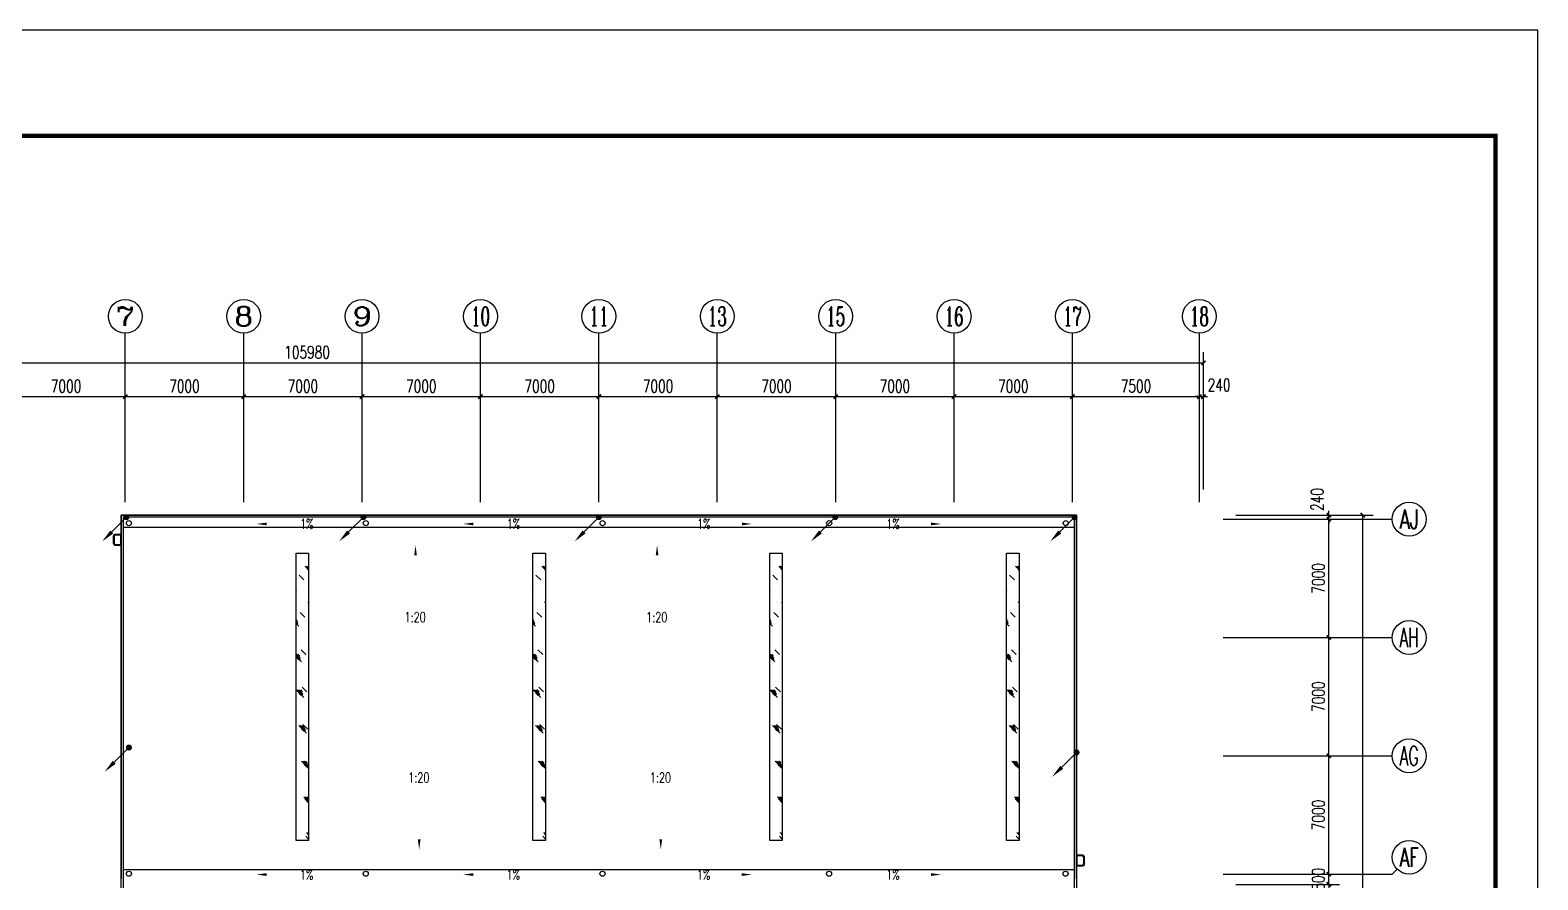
# Model space of a CAD drawing. Extents: x -496980 to 486425, y -292187 to -29437.
# Drawn here: x 397290 to 486425, y -79700 to -29437 of the extents above; entities that cross this region are included whole.
import ezdxf
from ezdxf.enums import TextEntityAlignment as Align

# ---------------------------------------------------------------- set-up
doc = ezdxf.new("R2010")
doc.units = 0
doc.header["$LTSCALE"] = 1000
doc.header["$MEASUREMENT"] = 0
doc.linetypes.add('30', pattern=[0])
for name, color, linetype in [('AXIS', 3, 'Continuous'), ('AXIS_TEXT', 7, 'Continuous'), ('DIM_SYMB', 3, 'Continuous'), ('killer_tk3.0000', 1, 'Continuous'), ('LWIRE', 4, 'Continuous'), ('PUB_TITLE', 4, 'Continuous')]:
    doc.layers.add(name, color=color, linetype=linetype)
doc.styles.add('_TCH_AXIS', font='COMPLEX', dxfattribs={"bigfont": 'GBCBIG'})
doc.styles.add('_TCH_DIM', font='SIMPLEX', dxfattribs={"bigfont": 'GBCBIG'})
doc.styles.add('_TCH_DIM_T3', font='SIMPLEX', dxfattribs={"width": 0.705882, "bigfont": 'GBCBIG'})
doc.styles.add('COMPLEX', font='COMPLEX')
doc.styles.get("Standard").update_dxf_attribs({"font": 'gbenor.shx', "bigfont": 'gbcbig.shx'})
doc.dimstyles.new('_TCH_ARCH&&250', dxfattribs={"dimtxt": 743.75, "dimasz": 250, "dimexe": 625, "dimexo": 750, "dimgap": 250, "dimtad": 1, "dimdec": 0, "dimzin": 0, "dimdsep": 46, "dimtxsty": '_TCH_DIM_T3', "dimblk": 'ARCHTICK', "dimcen": 0.09, "dimclrt": 7, "dimazin": 2, "dimtfac": 1, "dimtdec": 0, "dimtix": 1, "dimtmove": 2, "dimatfit": 3, "dimfxl": 0, "dimtolj": 1, "dimtzin": 0, "dimarcsym": 0})

# ---------------------------------------------------------------- blocks, each defined once
blk = doc.blocks.new('$TelecSys$00000080')
for p, q in [((-0.7, -0.7), (0, 0)), ((0.104, 0.104), (0.104, 0.104)), ((-0.104, -0.104), (-0.104, -0.104))]:
    blk.add_line(p, q)
at = {"const_width": 0.142}
blk.add_lwpolyline([(0.071, 0, 1), (-0.071, 0, 1)], format="xyb", close=True, dxfattribs=at)
blk.add_solid([(-0.63, -0.77), (-0.77, -0.63), (-1.15, -1.15)])
at = {"width": 0.8, "flags": 9}
blk.add_attdef('A', (0, 0), '', height=0.00002, rotation=180, dxfattribs=at)
blk = doc.blocks.new('_ArchTick')
at = {"color": 0, "linetype": 'ByBlock', "const_width": 0.4}
blk.add_lwpolyline([(-0.5, -0.5), (0.5, 0.5)], dxfattribs=at)
blk = doc.blocks.new('*D153')
at = {"layer": 'AXIS', "color": 0, "lineweight": -2}
for p, q in [((395913, -56616), (395913, -50491)), ((402913, -56616), (402913, -50491)), ((395913, -51116), (402913, -51116))]:
    blk.add_line(p, q, dxfattribs=at)
at = {"layer": 'Defpoints', "color": 0}
for p in [(402913, -51116), (395913, -57366), (402913, -57366)]:
    blk.add_point(p, dxfattribs=at)
at = {"layer": 'AXIS', "color": 0, "lineweight": -2, "xscale": 250, "yscale": 250, "zscale": 250, "rotation": 180}
blk.add_blockref('_ArchTick', (395913, -51116), dxfattribs=at)
at = {"layer": 'AXIS', "color": 0, "lineweight": -2, "xscale": 250, "yscale": 250, "zscale": 250}
blk.add_blockref('_ArchTick', (402913, -51116), dxfattribs=at)
at = {"layer": 'AXIS', "color": 7, "insert": (399413, -50494), "char_height": 743.8, "attachment_point": 5, "style": '_TCH_DIM_T3'}
blk.add_mtext('\\A1;7000', dxfattribs=at)
blk = doc.blocks.new('*D154')
at = {"layer": 'AXIS', "color": 0, "lineweight": -2}
for p, q in [((402913, -56616), (402913, -50491)), ((409913, -56616), (409913, -50491)), ((402913, -51116), (409913, -51116))]:
    blk.add_line(p, q, dxfattribs=at)
at = {"layer": 'Defpoints', "color": 0}
for p in [(409913, -51116), (402913, -57366), (409913, -57366)]:
    blk.add_point(p, dxfattribs=at)
at = {"layer": 'AXIS', "color": 0, "lineweight": -2, "xscale": 250, "yscale": 250, "zscale": 250, "rotation": 180}
blk.add_blockref('_ArchTick', (402913, -51116), dxfattribs=at)
at = {"layer": 'AXIS', "color": 0, "lineweight": -2, "xscale": 250, "yscale": 250, "zscale": 250}
blk.add_blockref('_ArchTick', (409913, -51116), dxfattribs=at)
at = {"layer": 'AXIS', "color": 7, "insert": (406413, -50494), "char_height": 743.8, "attachment_point": 5, "style": '_TCH_DIM_T3'}
blk.add_mtext('\\A1;7000', dxfattribs=at)
blk = doc.blocks.new('*D155')
at = {"layer": 'AXIS', "color": 0, "lineweight": -2}
for p, q in [((409913, -56616), (409913, -50491)), ((416913, -56616), (416913, -50491)), ((409913, -51116), (416913, -51116))]:
    blk.add_line(p, q, dxfattribs=at)
at = {"layer": 'Defpoints', "color": 0}
for p in [(416913, -51116), (409913, -57366), (416913, -57366)]:
    blk.add_point(p, dxfattribs=at)
at = {"layer": 'AXIS', "color": 0, "lineweight": -2, "xscale": 250, "yscale": 250, "zscale": 250, "rotation": 180}
blk.add_blockref('_ArchTick', (409913, -51116), dxfattribs=at)
at = {"layer": 'AXIS', "color": 0, "lineweight": -2, "xscale": 250, "yscale": 250, "zscale": 250}
blk.add_blockref('_ArchTick', (416913, -51116), dxfattribs=at)
at = {"layer": 'AXIS', "color": 7, "insert": (413413, -50494), "char_height": 743.8, "attachment_point": 5, "style": '_TCH_DIM_T3'}
blk.add_mtext('\\A1;7000', dxfattribs=at)
blk = doc.blocks.new('*D156')
at = {"layer": 'AXIS', "color": 0, "lineweight": -2}
for p, q in [((416913, -56616), (416913, -50491)), ((423913, -56616), (423913, -50491)), ((416913, -51116), (423913, -51116))]:
    blk.add_line(p, q, dxfattribs=at)
at = {"layer": 'Defpoints', "color": 0}
for p in [(423913, -51116), (416913, -57366), (423913, -57366)]:
    blk.add_point(p, dxfattribs=at)
at = {"layer": 'AXIS', "color": 0, "lineweight": -2, "xscale": 250, "yscale": 250, "zscale": 250, "rotation": 180}
blk.add_blockref('_ArchTick', (416913, -51116), dxfattribs=at)
at = {"layer": 'AXIS', "color": 0, "lineweight": -2, "xscale": 250, "yscale": 250, "zscale": 250}
blk.add_blockref('_ArchTick', (423913, -51116), dxfattribs=at)
at = {"layer": 'AXIS', "color": 7, "insert": (420413, -50494), "char_height": 743.8, "attachment_point": 5, "style": '_TCH_DIM_T3'}
blk.add_mtext('\\A1;7000', dxfattribs=at)
blk = doc.blocks.new('*D157')
at = {"layer": 'AXIS', "color": 0, "lineweight": -2}
for p, q in [((423913, -56616), (423913, -50491)), ((430913, -56616), (430913, -50491)), ((423913, -51116), (430913, -51116))]:
    blk.add_line(p, q, dxfattribs=at)
at = {"layer": 'Defpoints', "color": 0}
for p in [(430913, -51116), (423913, -57366), (430913, -57366)]:
    blk.add_point(p, dxfattribs=at)
at = {"layer": 'AXIS', "color": 0, "lineweight": -2, "xscale": 250, "yscale": 250, "zscale": 250, "rotation": 180}
blk.add_blockref('_ArchTick', (423913, -51116), dxfattribs=at)
at = {"layer": 'AXIS', "color": 0, "lineweight": -2, "xscale": 250, "yscale": 250, "zscale": 250}
blk.add_blockref('_ArchTick', (430913, -51116), dxfattribs=at)
at = {"layer": 'AXIS', "color": 7, "insert": (427413, -50494), "char_height": 743.8, "attachment_point": 5, "style": '_TCH_DIM_T3'}
blk.add_mtext('\\A1;7000', dxfattribs=at)
blk = doc.blocks.new('*D158')
at = {"layer": 'AXIS', "color": 0, "lineweight": -2}
for p, q in [((430913, -56616), (430913, -50491)), ((437913, -56616), (437913, -50491)), ((430913, -51116), (437913, -51116))]:
    blk.add_line(p, q, dxfattribs=at)
at = {"layer": 'Defpoints', "color": 0}
for p in [(437913, -51116), (430913, -57366), (437913, -57366)]:
    blk.add_point(p, dxfattribs=at)
at = {"layer": 'AXIS', "color": 0, "lineweight": -2, "xscale": 250, "yscale": 250, "zscale": 250, "rotation": 180}
blk.add_blockref('_ArchTick', (430913, -51116), dxfattribs=at)
at = {"layer": 'AXIS', "color": 0, "lineweight": -2, "xscale": 250, "yscale": 250, "zscale": 250}
blk.add_blockref('_ArchTick', (437913, -51116), dxfattribs=at)
at = {"layer": 'AXIS', "color": 7, "insert": (434413, -50494), "char_height": 743.8, "attachment_point": 5, "style": '_TCH_DIM_T3'}
blk.add_mtext('\\A1;7000', dxfattribs=at)
blk = doc.blocks.new('*D159')
at = {"layer": 'AXIS', "color": 0, "lineweight": -2}
for p, q in [((437913, -56616), (437913, -50491)), ((444913, -56616), (444913, -50491)), ((437913, -51116), (444913, -51116))]:
    blk.add_line(p, q, dxfattribs=at)
at = {"layer": 'Defpoints', "color": 0}
for p in [(444913, -51116), (437913, -57366), (444913, -57366)]:
    blk.add_point(p, dxfattribs=at)
at = {"layer": 'AXIS', "color": 0, "lineweight": -2, "xscale": 250, "yscale": 250, "zscale": 250, "rotation": 180}
blk.add_blockref('_ArchTick', (437913, -51116), dxfattribs=at)
at = {"layer": 'AXIS', "color": 0, "lineweight": -2, "xscale": 250, "yscale": 250, "zscale": 250}
blk.add_blockref('_ArchTick', (444913, -51116), dxfattribs=at)
at = {"layer": 'AXIS', "color": 7, "insert": (441413, -50494), "char_height": 743.8, "attachment_point": 5, "style": '_TCH_DIM_T3'}
blk.add_mtext('\\A1;7000', dxfattribs=at)
blk = doc.blocks.new('*D160')
at = {"layer": 'AXIS', "color": 0, "lineweight": -2}
for p, q in [((444913, -56616), (444913, -50491)), ((451913, -56616), (451913, -50491)), ((444913, -51116), (451913, -51116))]:
    blk.add_line(p, q, dxfattribs=at)
at = {"layer": 'Defpoints', "color": 0}
for p in [(451913, -51116), (444913, -57366), (451913, -57366)]:
    blk.add_point(p, dxfattribs=at)
at = {"layer": 'AXIS', "color": 0, "lineweight": -2, "xscale": 250, "yscale": 250, "zscale": 250, "rotation": 180}
blk.add_blockref('_ArchTick', (444913, -51116), dxfattribs=at)
at = {"layer": 'AXIS', "color": 0, "lineweight": -2, "xscale": 250, "yscale": 250, "zscale": 250}
blk.add_blockref('_ArchTick', (451913, -51116), dxfattribs=at)
at = {"layer": 'AXIS', "color": 7, "insert": (448413, -50494), "char_height": 743.8, "attachment_point": 5, "style": '_TCH_DIM_T3'}
blk.add_mtext('\\A1;7000', dxfattribs=at)
blk = doc.blocks.new('*D161')
at = {"layer": 'AXIS', "color": 0, "lineweight": -2}
for p, q in [((451913, -56616), (451913, -50491)), ((458913, -56616), (458913, -50491)), ((451913, -51116), (458913, -51116))]:
    blk.add_line(p, q, dxfattribs=at)
at = {"layer": 'Defpoints', "color": 0}
for p in [(458913, -51116), (451913, -57366), (458913, -57366)]:
    blk.add_point(p, dxfattribs=at)
at = {"layer": 'AXIS', "color": 0, "lineweight": -2, "xscale": 250, "yscale": 250, "zscale": 250, "rotation": 180}
blk.add_blockref('_ArchTick', (451913, -51116), dxfattribs=at)
at = {"layer": 'AXIS', "color": 0, "lineweight": -2, "xscale": 250, "yscale": 250, "zscale": 250}
blk.add_blockref('_ArchTick', (458913, -51116), dxfattribs=at)
at = {"layer": 'AXIS', "color": 7, "insert": (455413, -50494), "char_height": 743.8, "attachment_point": 5, "style": '_TCH_DIM_T3'}
blk.add_mtext('\\A1;7000', dxfattribs=at)
blk = doc.blocks.new('*D162')
at = {"layer": 'AXIS', "color": 0, "lineweight": -2}
for p, q in [((458913, -56616), (458913, -50491)), ((466413, -56616), (466413, -50491)), ((458913, -51116), (466413, -51116))]:
    blk.add_line(p, q, dxfattribs=at)
at = {"layer": 'Defpoints', "color": 0}
for p in [(466413, -51116), (458913, -57366), (466413, -57366)]:
    blk.add_point(p, dxfattribs=at)
at = {"layer": 'AXIS', "color": 0, "lineweight": -2, "xscale": 250, "yscale": 250, "zscale": 250, "rotation": 180}
blk.add_blockref('_ArchTick', (458913, -51116), dxfattribs=at)
at = {"layer": 'AXIS', "color": 0, "lineweight": -2, "xscale": 250, "yscale": 250, "zscale": 250}
blk.add_blockref('_ArchTick', (466413, -51116), dxfattribs=at)
at = {"layer": 'AXIS', "color": 7, "insert": (462663, -50494), "char_height": 743.8, "attachment_point": 5, "style": '_TCH_DIM_T3'}
blk.add_mtext('\\A1;7500', dxfattribs=at)
blk = doc.blocks.new('*D163')
at = {"layer": 'AXIS', "color": 0, "lineweight": -2}
for p, q in [((466413, -56616), (466413, -50491)), ((466653, -56616), (466653, -50491)), ((466413, -51116), (466163, -51116)), ((466413, -51116), (466653, -51116)), ((466653, -51116), (466903, -51116))]:
    blk.add_line(p, q, dxfattribs=at)
at = {"layer": 'Defpoints', "color": 0}
for p in [(466653, -51116), (466413, -57366), (466653, -57366)]:
    blk.add_point(p, dxfattribs=at)
at = {"layer": 'AXIS', "color": 0, "lineweight": -2, "xscale": 250, "yscale": 250, "zscale": 250}
blk.add_blockref('_ArchTick', (466413, -51116), dxfattribs=at)
at = {"layer": 'AXIS', "color": 0, "lineweight": -2, "xscale": 250, "yscale": 250, "zscale": 250, "rotation": 180}
blk.add_blockref('_ArchTick', (466653, -51116), dxfattribs=at)
at = {"layer": 'AXIS', "color": 7, "insert": (467578, -50429), "char_height": 743.8, "attachment_point": 5, "style": '_TCH_DIM_T3'}
blk.add_mtext('\\A1;240', dxfattribs=at)
blk = doc.blocks.new('*D164')
at = {"layer": 'AXIS', "color": 0, "lineweight": -2}
for p, q in [((360673, -56616), (360673, -48491)), ((466653, -56616), (466653, -48491)), ((360673, -49116), (466653, -49116))]:
    blk.add_line(p, q, dxfattribs=at)
at = {"layer": 'Defpoints', "color": 0}
for p in [(466653, -49116), (360673, -57366), (466653, -57366)]:
    blk.add_point(p, dxfattribs=at)
at = {"layer": 'AXIS', "color": 0, "lineweight": -2, "xscale": 250, "yscale": 250, "zscale": 250, "rotation": 180}
blk.add_blockref('_ArchTick', (360673, -49116), dxfattribs=at)
at = {"layer": 'AXIS', "color": 0, "lineweight": -2, "xscale": 250, "yscale": 250, "zscale": 250}
blk.add_blockref('_ArchTick', (466653, -49116), dxfattribs=at)
at = {"layer": 'AXIS', "color": 7, "insert": (413663, -48494), "char_height": 743.8, "attachment_point": 5, "style": '_TCH_DIM_T3'}
blk.add_mtext('\\A1;105980', dxfattribs=at)
blk = doc.blocks.new('*D208')
at = {"layer": 'AXIS', "color": 0, "lineweight": -2}
for p, q in [((474070, -79366), (474070, -79116)), ((468570, -79366), (474695, -79366)), ((468570, -79966), (474695, -79966)), ((474070, -79966), (474070, -79366)), ((474070, -79966), (474070, -80216))]:
    blk.add_line(p, q, dxfattribs=at)
at = {"layer": 'Defpoints', "color": 0}
for p in [(467820, -79366), (467820, -79966), (474070, -79366)]:
    blk.add_point(p, dxfattribs=at)
at = {"layer": 'AXIS', "color": 0, "lineweight": -2, "xscale": 250, "yscale": 250, "zscale": 250}
for p, rotation in [((474070, -79366), 270), ((474070, -79966), 90)]:
    blk.add_blockref('_ArchTick', p, dxfattribs=dict(at, rotation=rotation))
at = {"layer": 'AXIS', "color": 7, "insert": (473448, -79666), "char_height": 743.8, "attachment_point": 5, "rotation": 90, "style": '_TCH_DIM_T3'}
blk.add_mtext('\\A1;600', dxfattribs=at)
blk = doc.blocks.new('*D209')
at = {"layer": 'AXIS', "color": 0, "lineweight": -2}
for p, q in [((468570, -72366), (474695, -72366)), ((474070, -79366), (474070, -72366)), ((468570, -79366), (474695, -79366))]:
    blk.add_line(p, q, dxfattribs=at)
at = {"layer": 'Defpoints', "color": 0}
for p in [(467820, -72366), (474070, -72366), (467820, -79366)]:
    blk.add_point(p, dxfattribs=at)
at = {"layer": 'AXIS', "color": 0, "lineweight": -2, "xscale": 250, "yscale": 250, "zscale": 250}
for p, rotation in [((474070, -72366), 90), ((474070, -79366), 270)]:
    blk.add_blockref('_ArchTick', p, dxfattribs=dict(at, rotation=rotation))
at = {"layer": 'AXIS', "color": 7, "insert": (473448, -75866), "char_height": 743.8, "attachment_point": 5, "rotation": 90, "style": '_TCH_DIM_T3'}
blk.add_mtext('\\A1;7000', dxfattribs=at)
blk = doc.blocks.new('*D210')
at = {"layer": 'AXIS', "color": 0, "lineweight": -2}
for p, q in [((468570, -65366), (474695, -65366)), ((474070, -72366), (474070, -65366)), ((468570, -72366), (474695, -72366))]:
    blk.add_line(p, q, dxfattribs=at)
at = {"layer": 'Defpoints', "color": 0}
for p in [(467820, -65366), (474070, -65366), (467820, -72366)]:
    blk.add_point(p, dxfattribs=at)
at = {"layer": 'AXIS', "color": 0, "lineweight": -2, "xscale": 250, "yscale": 250, "zscale": 250}
for p, rotation in [((474070, -65366), 90), ((474070, -72366), 270)]:
    blk.add_blockref('_ArchTick', p, dxfattribs=dict(at, rotation=rotation))
at = {"layer": 'AXIS', "color": 7, "insert": (473448, -68866), "char_height": 743.8, "attachment_point": 5, "rotation": 90, "style": '_TCH_DIM_T3'}
blk.add_mtext('\\A1;7000', dxfattribs=at)
blk = doc.blocks.new('*D211')
at = {"layer": 'AXIS', "color": 0, "lineweight": -2}
for p, q in [((468570, -58366), (474695, -58366)), ((474070, -65366), (474070, -58366)), ((468570, -65366), (474695, -65366))]:
    blk.add_line(p, q, dxfattribs=at)
at = {"layer": 'Defpoints', "color": 0}
for p in [(467820, -58366), (474070, -58366), (467820, -65366)]:
    blk.add_point(p, dxfattribs=at)
at = {"layer": 'AXIS', "color": 0, "lineweight": -2, "xscale": 250, "yscale": 250, "zscale": 250}
for p, rotation in [((474070, -58366), 90), ((474070, -65366), 270)]:
    blk.add_blockref('_ArchTick', p, dxfattribs=dict(at, rotation=rotation))
at = {"layer": 'AXIS', "color": 7, "insert": (473448, -61866), "char_height": 743.8, "attachment_point": 5, "rotation": 90, "style": '_TCH_DIM_T3'}
blk.add_mtext('\\A1;7000', dxfattribs=at)
blk = doc.blocks.new('*D212')
at = {"layer": 'AXIS', "color": 0, "lineweight": -2}
for p, q in [((474070, -58126), (474070, -57876)), ((468570, -58126), (474695, -58126)), ((468570, -58366), (474695, -58366)), ((474070, -58366), (474070, -58126)), ((474070, -58366), (474070, -58616))]:
    blk.add_line(p, q, dxfattribs=at)
at = {"layer": 'Defpoints', "color": 0}
for p in [(467820, -58126), (467820, -58366), (474070, -58126)]:
    blk.add_point(p, dxfattribs=at)
at = {"layer": 'AXIS', "color": 0, "lineweight": -2, "xscale": 250, "yscale": 250, "zscale": 250}
for p, rotation in [((474070, -58126), 270), ((474070, -58366), 90)]:
    blk.add_blockref('_ArchTick', p, dxfattribs=dict(at, rotation=rotation))
at = {"layer": 'AXIS', "color": 7, "insert": (473383, -57201), "char_height": 743.8, "attachment_point": 5, "rotation": 90, "style": '_TCH_DIM_T3'}
blk.add_mtext('\\A1;240', dxfattribs=at)
blk = doc.blocks.new('*D213')
at = {"layer": 'AXIS', "color": 0, "lineweight": -2}
for p, q in [((468570, -58126), (476695, -58126)), ((476070, -240606), (476070, -58126)), ((468570, -240606), (476695, -240606))]:
    blk.add_line(p, q, dxfattribs=at)
at = {"layer": 'Defpoints', "color": 0}
for p in [(467820, -58126), (476070, -58126), (467820, -240606)]:
    blk.add_point(p, dxfattribs=at)
at = {"layer": 'AXIS', "color": 0, "lineweight": -2, "xscale": 250, "yscale": 250, "zscale": 250}
for p, rotation in [((476070, -58126), 90), ((476070, -240606), 270)]:
    blk.add_blockref('_ArchTick', p, dxfattribs=dict(at, rotation=rotation))
at = {"layer": 'AXIS', "color": 7, "insert": (475448, -149366), "char_height": 743.8, "attachment_point": 5, "rotation": 90, "style": '_TCH_DIM_T3'}
blk.add_mtext('\\A1;182480', dxfattribs=at)
blk = doc.blocks.new('_AXISO')
blk.add_circle((0, 0), 0.5)
at = {"layer": 'AXIS_TEXT', "style": 'COMPLEX', "width": 1.041667}
blk.add_attdef('A', text='', height=0.56, dxfattribs=at).set_placement((-0.25, -0.28), (0.25, -0.28), align=Align.FIT)

msp = doc.modelspace()

# ---------------------------------------------------------------- hatches: boundary and pattern name
h = msp.add_hatch()
h.set_pattern_fill('玻璃1', color=4, scale=200, angle=-90, style=0)
h.set_pattern_definition([(315, (887690, 5620.8), (979.767, 979.767), [448, -1152]), (315, (887770, 5428.8), (979.767, 979.767), [192, -1408]), (315, (887770, 5620.8), (979.767, 979.767), [320, -1280]), (315, (887690, 5524.8), (-1074.8023, -1074.8023), [400, -1200]), (315, (887610, 5620.8), (979.767, 979.767), [640, -960]), (315, (887850, 5620.8), (979.767, 979.767), [160, -1440])])
h.paths.add_polyline_path([(413753.5, -73866.1), (413753.5, -66866.1), (413013.5, -66866.1), (413013.5, -73866.1)])
h.paths.add_polyline_path([(413753.5, -66866.1), (413753.5, -59866.1), (413013.5, -59866.1), (413013.5, -66866.1)])
h.paths.add_polyline_path([(413753.5, -59866.1), (413753.5, -60366.1), (413013.5, -60366.1), (413013.5, -59866.1)])
h.paths.add_polyline_path([(413753.5, -77366.1), (413753.5, -73866.1), (413013.5, -73866.1), (413013.5, -77366.1)])
h = msp.add_hatch()
h.set_pattern_fill('玻璃1', color=4, scale=200, angle=-90, style=0)
h.set_pattern_definition([(315, (901690, 5620.8), (979.767, 979.767), [448, -1152]), (315, (901770, 5428.8), (979.767, 979.767), [192, -1408]), (315, (901770, 5620.8), (979.767, 979.767), [320, -1280]), (315, (901690, 5524.8), (-1074.8023, -1074.8023), [400, -1200]), (315, (901610, 5620.8), (979.767, 979.767), [640, -960]), (315, (901850, 5620.8), (979.767, 979.767), [160, -1440])])
h.paths.add_polyline_path([(427753.5, -73866.1), (427753.5, -66866.1), (427013.5, -66866.1), (427013.5, -73866.1)])
h.paths.add_polyline_path([(427753.5, -66866.1), (427753.5, -59866.1), (427013.5, -59866.1), (427013.5, -66866.1)])
h.paths.add_polyline_path([(427753.5, -59866.1), (427753.5, -60366.1), (427013.5, -60366.1), (427013.5, -59866.1)])
h.paths.add_polyline_path([(427753.5, -77366.1), (427753.5, -73866.1), (427013.5, -73866.1), (427013.5, -77366.1)])
h = msp.add_hatch()
h.set_pattern_fill('玻璃1', color=4, scale=200, angle=-90, style=0)
h.set_pattern_definition([(315, (915690, 5620.8), (979.767, 979.767), [448, -1152]), (315, (915770, 5428.8), (979.767, 979.767), [192, -1408]), (315, (915770, 5620.8), (979.767, 979.767), [320, -1280]), (315, (915690, 5524.8), (-1074.8023, -1074.8023), [400, -1200]), (315, (915610, 5620.8), (979.767, 979.767), [640, -960]), (315, (915850, 5620.8), (979.767, 979.767), [160, -1440])])
h.paths.add_polyline_path([(441753.5, -73866.1), (441753.5, -66866.1), (441013.5, -66866.1), (441013.5, -73866.1)])
h.paths.add_polyline_path([(441753.5, -66866.1), (441753.5, -59866.1), (441013.5, -59866.1), (441013.5, -66866.1)])
h.paths.add_polyline_path([(441753.5, -59866.1), (441753.5, -60366.1), (441013.5, -60366.1), (441013.5, -59866.1)])
h.paths.add_polyline_path([(441753.5, -77366.1), (441753.5, -73866.1), (441013.5, -73866.1), (441013.5, -77366.1)])
h = msp.add_hatch()
h.set_pattern_fill('玻璃1', color=4, scale=200, angle=-90, style=0)
h.set_pattern_definition([(315, (929690, 5620.8), (979.767, 979.767), [448, -1152]), (315, (929770, 5428.8), (979.767, 979.767), [192, -1408]), (315, (929770, 5620.8), (979.767, 979.767), [320, -1280]), (315, (929690, 5524.8), (-1074.8023, -1074.8023), [400, -1200]), (315, (929610, 5620.8), (979.767, 979.767), [640, -960]), (315, (929850, 5620.8), (979.767, 979.767), [160, -1440])])
h.paths.add_polyline_path([(455753.5, -73866.1), (455753.5, -66866.1), (455013.5, -66866.1), (455013.5, -73866.1)])
h.paths.add_polyline_path([(455753.5, -66866.1), (455753.5, -59866.1), (455013.5, -59866.1), (455013.5, -66866.1)])
h.paths.add_polyline_path([(455753.5, -59866.1), (455753.5, -60366.1), (455013.5, -60366.1), (455013.5, -59866.1)])
h.paths.add_polyline_path([(455753.5, -77366.1), (455753.5, -73866.1), (455013.5, -73866.1), (455013.5, -77366.1)])

# ---------------------------------------------------------------- linework, layer by layer
for p, q in [((402793.3, -58846.2), (459033.3, -58846.2)), ((459030, -79116.2), (402790, -79116.2))]:
    msp.add_line(p, q)
for points in [[(459153.3, -79616.2), (459153.3, -58126.2), (402673.3, -58126.2), (402673.3, -79616.2)], [(402673.3, -79616.2), (402673.3, -58126.2), (459153.3, -58126.2), (459153.3, -79616.2)], [(459033.3, -79496.2), (459033.3, -58246.2), (402793.3, -58246.2), (402793.3, -79496.2)], [(459153.3, -79366.2), (459153.3, -114366.2), (466653.3, -114366.2), (466653.3, -170606.2), (459153.3, -170606.2), (459153.3, -191606.2), (452153.3, -191606.2), (452153.3, -219606.2), (442153.3, -219606.2), (442153.3, -224606.2), (436153.3, -224606.2), (436153.3, -238606.2), (431153.3, -238606.2), (431153.3, -240606.2), (360673.3, -240606.2), (360673.3, -163366.2), (402673.3, -163366.2), (402673.3, -79366.2)], [(402793.3, -79366.2), (402793.3, -163486.2), (360793.3, -163486.2), (360793.3, -240486.2), (431033.3, -240486.2), (431033.3, -238486.2), (436033.3, -238486.2), (436033.3, -224486.2), (442033.3, -224486.2), (442033.3, -219486.2), (452153.3, -219486.2)], [(459033.3, -191486.2), (459033.3, -170486.2), (466533.3, -170486.2), (466533.3, -114486.2), (459033.3, -114486.2), (459033.3, -79366.2)]]:
    msp.add_lwpolyline(points)
at = {"color": 4}
for points in [[(413013.5, -60366.1), (413753.5, -60366.1), (413753.5, -77366.1), (413013.5, -77366.1), (413013.5, -60366.1)], [(427013.5, -60366.1), (427753.5, -60366.1), (427753.5, -77366.1), (427013.5, -77366.1), (427013.5, -60366.1)], [(441013.5, -60366.1), (441753.5, -60366.1), (441753.5, -77366.1), (441013.5, -77366.1), (441013.5, -60366.1)], [(455013.5, -60366.1), (455753.5, -60366.1), (455753.5, -77366.1), (455013.5, -77366.1), (455013.5, -60366.1)]]:
    msp.add_lwpolyline(points, dxfattribs=at)
for centre in [(403129.7, -58599.9), (417129.7, -58599.9), (431129.7, -58599.9), (444528.3, -58599.9), (458511.6, -58599.9), (403126.4, -79339.6), (417126.4, -79339.6), (431126.4, -79339.6), (444525, -79339.6), (458508.3, -79339.6)]:
    msp.add_circle(centre, 150)
at = {"layer": 'AXIS'}
for p, q in [((402913.3, -57366.2), (402913.3, -47366.2)), ((409913.3, -57366.2), (409913.3, -47366.2)), ((416913.3, -57366.2), (416913.3, -47366.2)), ((423913.3, -57366.2), (423913.3, -47366.2)), ((430913.3, -57366.2), (430913.3, -47366.2)), ((437913.3, -57366.2), (437913.3, -47366.2)), ((444913.3, -57366.2), (444913.3, -47366.2)), ((451913.3, -57366.2), (451913.3, -47366.2)), ((458913.3, -57366.2), (458913.3, -47366.2)), ((466412.2, -57366.2), (466412.2, -47366.2)), ((467820, -58366.2), (477820, -58366.2)), ((467820, -65366.2), (477820, -65366.2)), ((467820, -72366.2), (477820, -72366.2)), ((478112.9, -79073.3), (477820, -79366.2)), ((467820, -79366.2), (477820, -79366.2))]:
    msp.add_line(p, q, dxfattribs=at)
msp.add_circle((466412.2, -46366.2), 1000, dxfattribs=at)
at = {"layer": 'DIM_SYMB'}
for points in [[(413032.4, -58646.9, 0, 0, 0), (410670, -58646.9, 0, 160, 0), (411270, -58646.9, 0, 0, 0)], [(425250.5, -58646.9, 0, 0, 0), (422888, -58646.9, 0, 160, 0), (423488, -58646.9, 0, 0, 0)], [(437602.9, -58646.9, 0, 0, 0), (439965.4, -58646.9, 0, 160, 0), (439365.4, -58646.9, 0, 0, 0)], [(448794.3, -58646.9, 0, 0, 0), (451156.7, -58646.9, 0, 160, 0), (450556.7, -58646.9, 0, 0, 0)], [(420072.3, -63656.1, 0, 0, 0), (420072.3, -59908, 0, 160, 0), (420072.3, -60508, 0, 0, 0)], [(434354, -63656.1, 0, 0, 0), (434354, -59908, 0, 160, 0), (434354, -60508, 0, 0, 0)], [(420290.4, -74158.8, 0, 0, 0), (420290.4, -77907, 0, 160, 0), (420290.4, -77307, 0, 0, 0)], [(434572.1, -74158.8, 0, 0, 0), (434572.1, -77907, 0, 160, 0), (434572.1, -77307, 0, 0, 0)], [(413029.1, -79386.5, 0, 0, 0), (410666.6, -79386.5, 0, 160, 0), (411266.6, -79386.5, 0, 0, 0)], [(425247.2, -79386.5, 0, 0, 0), (422884.7, -79386.5, 0, 160, 0), (423484.7, -79386.5, 0, 0, 0)], [(437599.6, -79386.5, 0, 0, 0), (439962, -79386.5, 0, 160, 0), (439362, -79386.5, 0, 0, 0)], [(448790.9, -79386.5, 0, 0, 0), (451153.4, -79386.5, 0, 160, 0), (450553.4, -79386.5, 0, 0, 0)]]:
    msp.add_lwpolyline(points, format="xyseb", dxfattribs=at)
at = {"layer": 'killer_tk3.0000', "color": 3, "linetype": '30', "ltscale": 0.02}
for points in [[(402335.8, -59247), (402673.3, -59247), (402673.3, -59922), (402335.8, -59922, -0.4142136), (402223.3, -59809.5), (402223.3, -59359.5, -0.4142136)], [(402380.8, -59292), (402628.3, -59292), (402628.3, -59877), (402380.8, -59877, -0.4142136), (402268.3, -59764.5), (402268.3, -59404.5, -0.4142136)], [(459490.8, -78895.1), (459153.3, -78895.1), (459153.3, -78220.1), (459490.8, -78220.1, -0.4142136), (459603.3, -78332.6), (459603.3, -78782.6, -0.4142136)], [(459445.8, -78850.1), (459198.3, -78850.1), (459198.3, -78265.1), (459445.8, -78265.1, -0.4142136), (459558.3, -78377.6), (459558.3, -78737.6, -0.4142136)]]:
    msp.add_lwpolyline(points, format="xyb", close=True, dxfattribs=at)
at = {"layer": 'PUB_TITLE'}
msp.add_lwpolyline([(337925, -29436.9), (337925, -292186.9), (486425, -292186.9), (486425, -29436.9)], close=True, dxfattribs=at)
at = {"layer": 'PUB_TITLE', "const_width": 250}
msp.add_lwpolyline([(340425, -35686.9), (340425, -289686.9), (483925, -289686.9), (483925, -35686.9)], close=True, dxfattribs=at)

# ---------------------------------------------------------------- block references
at = {"layer": 'AXIS'}
ref = msp.add_blockref('_AXISO', (402913.3, -46366.2), dxfattribs=dict(at, xscale=2000, yscale=2000, zscale=2000))
ref.add_attrib('A', '7', dxfattribs={"layer": 'AXIS_TEXT', "height": 1131.4, "style": '_TCH_AXIS', "width": 1.5}).set_placement((402347.7, -46931.9), (403479, -46931.9), align=Align.FIT)
ref = msp.add_blockref('_AXISO', (409913.3, -46366.2), dxfattribs=dict(at, xscale=2000, yscale=2000, zscale=2000))
ref.add_attrib('A', '8', dxfattribs={"layer": 'AXIS_TEXT', "height": 1131.4, "style": '_TCH_AXIS', "width": 1.5}).set_placement((409347.7, -46931.9), (410479, -46931.9), align=Align.FIT)
ref = msp.add_blockref('_AXISO', (416913.3, -46366.2), dxfattribs=dict(at, xscale=2000, yscale=2000, zscale=2000))
ref.add_attrib('A', '9', dxfattribs={"layer": 'AXIS_TEXT', "height": 1131.4, "style": '_TCH_AXIS', "width": 1.5}).set_placement((416347.7, -46931.9), (417479, -46931.9), align=Align.FIT)
ref = msp.add_blockref('_AXISO', (423913.3, -46366.2), dxfattribs=dict(at, xscale=2000, yscale=2000, zscale=2000))
ref.add_attrib('A', '10', dxfattribs={"layer": 'AXIS_TEXT', "height": 1131.37, "style": '_TCH_AXIS', "width": 0.724138}).set_placement((423347.7, -46931.9), (424479, -46931.9), align=Align.FIT)
ref = msp.add_blockref('_AXISO', (430913.3, -46366.2), dxfattribs=dict(at, xscale=2000, yscale=2000, zscale=2000))
ref.add_attrib('A', '11', dxfattribs={"layer": 'AXIS_TEXT', "height": 1131.37, "style": '_TCH_AXIS', "width": 0.875}).set_placement((430347.7, -46931.9), (431479, -46931.9), align=Align.FIT)
ref = msp.add_blockref('_AXISO', (437913.3, -46366.2), dxfattribs=dict(at, xscale=2000, yscale=2000, zscale=2000))
ref.add_attrib('A', '13', dxfattribs={"layer": 'AXIS_TEXT', "height": 1131.37, "style": '_TCH_AXIS', "width": 0.724138}).set_placement((437347.7, -46931.9), (438479, -46931.9), align=Align.FIT)
ref = msp.add_blockref('_AXISO', (444913.3, -46366.2), dxfattribs=dict(at, xscale=2000, yscale=2000, zscale=2000))
ref.add_attrib('A', '15', dxfattribs={"layer": 'AXIS_TEXT', "height": 1131.37, "style": '_TCH_AXIS', "width": 0.724138}).set_placement((444347.7, -46931.9), (445479, -46931.9), align=Align.FIT)
ref = msp.add_blockref('_AXISO', (451913.3, -46366.2), dxfattribs=dict(at, xscale=2000, yscale=2000, zscale=2000))
ref.add_attrib('A', '16', dxfattribs={"layer": 'AXIS_TEXT', "height": 1131.37, "style": '_TCH_AXIS', "width": 0.724138}).set_placement((451347.7, -46931.9), (452479, -46931.9), align=Align.FIT)
ref = msp.add_blockref('_AXISO', (458913.3, -46366.2), dxfattribs=dict(at, xscale=2000, yscale=2000, zscale=2000))
ref.add_attrib('A', '17', dxfattribs={"layer": 'AXIS_TEXT', "height": 1131.37, "style": '_TCH_AXIS', "width": 0.724138}).set_placement((458347.7, -46931.9), (459479, -46931.9), align=Align.FIT)
ref = msp.add_blockref('_AXISO', (478820, -58366.2), dxfattribs=dict(at, xscale=2000, yscale=2000, zscale=2000))
ref.add_attrib('A', 'AJ', dxfattribs={"layer": 'AXIS_TEXT', "height": 1131.37, "style": '_TCH_AXIS', "width": 0.65625}).set_placement((478254.3, -58931.9), (479385.7, -58931.9), align=Align.FIT)
ref = msp.add_blockref('_AXISO', (478820, -65366.2), dxfattribs=dict(at, xscale=2000, yscale=2000, zscale=2000))
ref.add_attrib('A', 'AH', dxfattribs={"layer": 'AXIS_TEXT', "height": 1131.37, "style": '_TCH_AXIS', "width": 0.512195}).set_placement((478254.3, -65931.9), (479385.7, -65931.9), align=Align.FIT)
ref = msp.add_blockref('_AXISO', (478820, -72366.2), dxfattribs=dict(at, xscale=2000, yscale=2000, zscale=2000))
ref.add_attrib('A', 'AG', dxfattribs={"layer": 'AXIS_TEXT', "height": 1131.37, "style": '_TCH_AXIS', "width": 0.538462}).set_placement((478254.3, -72931.9), (479385.7, -72931.9), align=Align.FIT)
ref = msp.add_blockref('_AXISO', (478820, -78366.2), dxfattribs=dict(at, xscale=2000, yscale=2000, zscale=2000))
ref.add_attrib('A', 'AF', dxfattribs={"layer": 'AXIS_TEXT', "height": 1131.37, "style": '_TCH_AXIS', "width": 0.567568}).set_placement((478254.3, -78931.9), (479385.7, -78931.9), align=Align.FIT)
at = {"layer": 'LWIRE', "xscale": 1250, "yscale": 1250, "zscale": 1250}
for p in [(402988.5, -58246.2), (416991.5, -58246.2), (430913.3, -58246.2), (444885.5, -58246.2), (459033.3, -58246.2), (403129.8, -71873), (459153.3, -72164)]:
    msp.add_blockref('$TelecSys$00000080', p, dxfattribs=at)

# ---------------------------------------------------------------- texts
at = {"layer": 'AXIS', "color": 7, "style": '_TCH_AXIS', "width": 0.724138}
msp.add_text('18', height=1131.37, dxfattribs=at).set_placement((465846.5, -46931.9), (466977.9, -46931.9), align=Align.FIT)
at = {"layer": 'DIM_SYMB', "color": 7, "style": '_TCH_DIM', "width": 0.705882}
for s, p in [('1%', (413242.4, -58944.4)), ('1%', (425460.5, -58944.4)), ('1%', (436712.9, -58944.4)), ('1%', (447904.3, -58944.4)), ('1:20', (419422.3, -64461.1)), ('1:20', (433704, -64461.1)), ('1:20', (419640.4, -73948.8)), ('1:20', (433922.1, -73948.8)), ('1%', (413239.1, -79684)), ('1%', (425457.2, -79684)), ('1%', (436709.6, -79684)), ('1%', (447900.9, -79684))]:
    msp.add_text(s, height=595, dxfattribs=at).set_placement(p)

# ---------------------------------------------------------------- dimensions: what is measured, and where the dimension line sits
at = {"layer": 'AXIS'}
for p1, p2, distance, picture, middle in [((360673.3, -57366.2), (466653.3, -57366.2), 8250, '*D164', (413663.3, -48494.4)), ((395913.3, -57366.2), (402913.3, -57366.2), 6250, '*D153', (399413.3, -50494.4)), ((402913.3, -57366.2), (409913.3, -57366.2), 6250, '*D154', (406413.3, -50494.4)), ((409913.3, -57366.2), (416913.3, -57366.2), 6250, '*D155', (413413.3, -50494.4)), ((416913.3, -57366.2), (423913.3, -57366.2), 6250, '*D156', (420413.3, -50494.4)), ((423913.3, -57366.2), (430913.3, -57366.2), 6250, '*D157', (427413.3, -50494.4)), ((430913.3, -57366.2), (437913.3, -57366.2), 6250, '*D158', (434413.3, -50494.4)), ((437913.3, -57366.2), (444913.3, -57366.2), 6250, '*D159', (441413.3, -50494.4)), ((444913.3, -57366.2), (451913.3, -57366.2), 6250, '*D160', (448413.3, -50494.4)), ((451913.3, -57366.2), (458913.3, -57366.2), 6250, '*D161', (455413.3, -50494.4)), ((458913.3, -57366.2), (466413.2, -57366.2), 6250, '*D162', (462663.3, -50494.4)), ((467820, -240606.2), (467820, -58126.2), -8250, '*D213', (475448.1, -149366.2)), ((467820, -65366.2), (467820, -58366.2), -6250, '*D211', (473448.1, -61866.2)), ((467820, -72366.2), (467820, -65366.2), -6250, '*D210', (473448.1, -68866.2)), ((467820, -79366.2), (467820, -72366.2), -6250, '*D209', (473448.1, -75866.2)), ((467820, -79966.2), (467820, -79366.2), -6250, '*D208', (473448.1, -79666.2))]:
    dim = msp.add_aligned_dim(p1=p1, p2=p2, distance=distance, dimstyle='_TCH_ARCH&&250', dxfattribs=at)
    dim.commit()
    dim.dimension.update_dxf_attribs({"geometry": picture, "text_midpoint": middle})
for base, p1, p2, angle, picture, middle in [((466653.3, -51116.2), (466413.2, -57366.2), (466653.3, -57366.2), 0, '*D163', (467578.3, -50428.7)), ((474070, -58126.2), (467820, -58366.2), (467820, -58126.2), 90, '*D212', (473382.5, -57201.2))]:
    dim = msp.add_linear_dim(base=base, p1=p1, p2=p2, angle=angle, dimstyle='_TCH_ARCH&&250', dxfattribs=at)
    dim.commit()
    dim.dimension.update_dxf_attribs({"geometry": picture, "text_midpoint": middle, "dimtype": 129})

doc.saveas('drawing.dxf')
